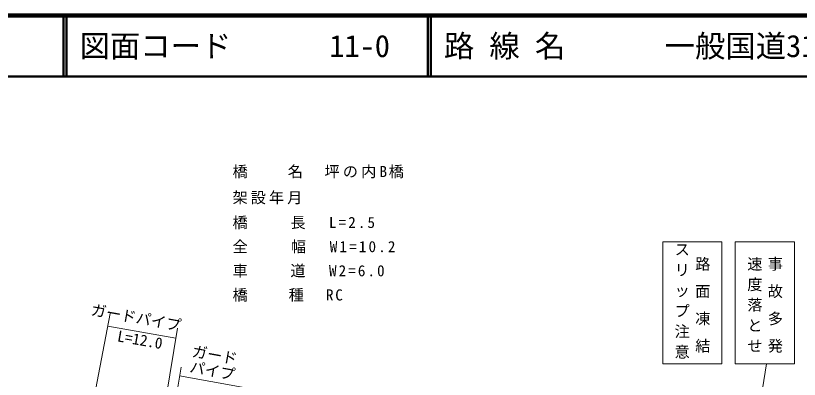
# Model space of a CAD drawing. Units: millimetres, scale not verified. Extents: x 40000 to 680000, y 20000 to 380000.
# Drawn here: x 109857 to 238916, y 320063 to 380000 of the extents above; entities that cross this region are included whole.
import ezdxf
from ezdxf.enums import TextEntityAlignment as Align

# ---------------------------------------------------------------- set-up
doc = ezdxf.new("R2010")
doc.units = ezdxf.units.MM
doc.header["$LTSCALE"] = 1000
for name, color, linetype, lineweight in [('M-BMK-SRVR', 3, 'Continuous', 13), ('M-STR-HTXT', 7, 'Continuous', 13), ('M-STR-STRC', 7, 'Continuous', 13), ('M-TTL', 2, 'Continuous', 140), ('M-TTL-LINE', 7, 'Continuous', 50)]:
    doc.layers.add(name, color=color, linetype=linetype, lineweight=lineweight)
doc.layers.add('M-TTL-TXT', color=7, linetype='Continuous')
doc.styles.add('@ＭＳ ゴシック', font='')
doc.styles.add('ＭＳ ゴシック', font='')
doc.styles.get('@ＭＳ ゴシック').set_extended_font_data('@MS Gothic')
doc.styles.get('ＭＳ ゴシック').set_extended_font_data('MS Gothic')

msp = doc.modelspace()

# ---------------------------------------------------------------- linework, layer by layer
at = {"layer": 'M-BMK-SRVR'}
msp.add_line((125419, 330891), (117737, 290667), dxfattribs=at)
at = {"layer": 'M-STR-HTXT'}
for p, q in [((125029, 328853), (136255, 326828)), ((136534, 328517), (130592, 292706)), ((137102, 322086), (132214, 292356)), ((136864, 320642), (147177, 318784))]:
    msp.add_line(p, q, dxfattribs=at)
at = {"layer": 'M-STR-STRC'}
for p, q in [((216411, 342745), (226147, 342745)), ((216411, 342745), (216411, 322594)), ((226147, 342745), (226147, 322594)), ((228372, 342745), (238109, 342745)), ((228372, 342745), (228372, 322594)), ((238109, 342745), (238109, 322594)), ((226147, 322594), (216411, 322594)), ((233537, 322594), (227989, 289745)), ((238109, 322594), (228372, 322594))]:
    msp.add_line(p, q, dxfattribs=at)
at = {"layer": 'M-TTL'}
msp.add_line((680000, 380000), (40000, 380000), dxfattribs=at)
at = {"layer": 'M-TTL-LINE'}
for p, q in [((117750, 380000), (117750, 370000)), ((118250, 380000), (118250, 370000)), ((177750, 380000), (177750, 370000)), ((178250, 380000), (178250, 370000)), ((40000, 370000), (680000, 370000))]:
    msp.add_line(p, q, dxfattribs=at)

# ---------------------------------------------------------------- texts
at = {"layer": 'M-STR-HTXT', "style": 'ＭＳ ゴシック'}
for s, rotation, p in [('ガードパイプ', 349.771, (122054, 330144)), ('L=12.0', 350.101, (126400, 325789)), ('ガード', 349.771, (138694, 323306)), ('パイプ', 349.771, (138315, 320717))]:
    msp.add_text(s, height=1833, rotation=rotation, dxfattribs=at).set_placement(p, align=Align.BOTTOM_LEFT)
at = {"layer": 'M-STR-HTXT', "char_height": 1833, "attachment_point": 7, "style": 'ＭＳ ゴシック'}
for s, insert in [('\\T1.21;橋\u3000\u3000名\u3000坪の内B橋', (145579, 353195)), ('\\T1.2;架設年月\u3000', (145579, 348900)), ('\\T1.27;橋\u3000\u3000長\u3000L=2.5', (145579, 344801)), ('\\T1.28;全\u3000\u3000幅\u3000W1=10.2', (145579, 340821)), ('\\T1.27;車\u3000\u3000道\u3000W2=6.0', (145579, 336841)), ('\\T1.23;橋\u3000\u3000種\u3000RC', (145579, 332861))]:
    msp.add_mtext(s, dxfattribs=dict(at, insert=insert))
at = {"layer": 'M-STR-STRC', "char_height": 1833, "attachment_point": 7, "rotation": 270, "style": '@ＭＳ ゴシック'}
for s, insert in [('\\T1.35;スリップ注意', (218465, 342745)), ('\\T1.8;路面凍結', (221832, 340355)), ('\\T1.35;速度落とせ', (230427, 340355)), ('\\T1.8;事故多発', (233794, 340355))]:
    msp.add_mtext(s, dxfattribs=dict(at, insert=insert))
at = {"layer": 'M-TTL-TXT', "style": 'ＭＳ ゴシック'}
for s, p in [('図面コード', (120380, 375000)), ('路 線 名', (180380, 375000)), ('一般国道315号', (216734, 375000)), ('11-0', (161521, 375000))]:
    msp.add_text(s, height=3666, dxfattribs=at).set_placement(p, align=Align.MIDDLE_LEFT)

doc.saveas('drawing.dxf')
